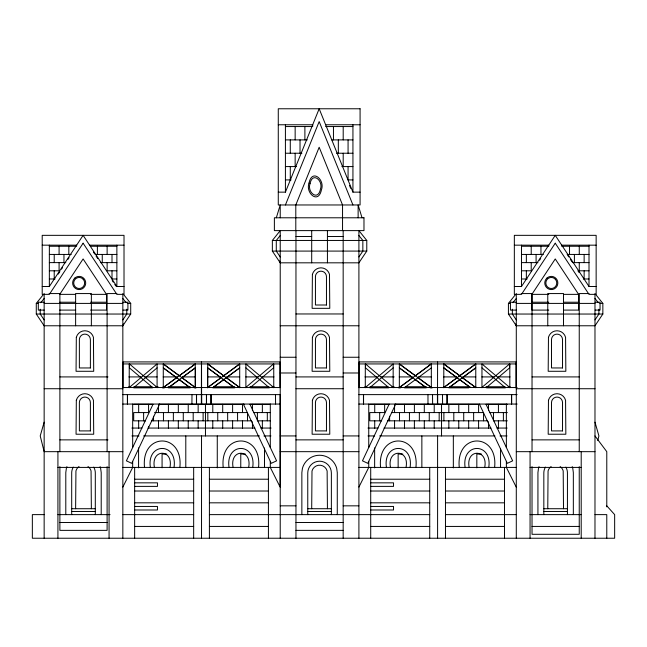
<?xml version="1.0" encoding="UTF-8"?>
<svg xmlns="http://www.w3.org/2000/svg" width="647" height="647" viewBox="0 0 647 647"><rect width="100%" height="100%" fill="white"/><g stroke="black" fill="none" stroke-linecap="round" stroke-linejoin="round"><path stroke-width="0.97" d="M597.755 440.567L598.912 435.932L594.981 422.167M44.15 422.167L40.219 435.932L44.15 451.671L122.841 451.671M276.326 217.788L280.224 204.97L280.224 217.788M43.551 294.328L36.281 303.403L36.281 314.038L44.15 325.773L122.841 325.773L123.448 323.969M278.275 192.143L285.416 192.143L319.173 108.769L352.938 192.143L360.08 192.143M285.416 204.97L319.173 121.596L352.938 204.97M153.04 404.238L126.4 460.826L131.745 463.341L159.663 404.011M389.106 404.238L362.474 460.826L367.811 463.341L395.738 404.011M122.841 487.086L132.675 467.409L132.675 461.351M358.907 487.086L368.75 467.409L368.75 461.351M58.262 274.077L59.88 271.627M61.497 269.168L62.581 267.534M67.984 259.35L69.059 257.708M539.574 260.167L540.657 258.525M548.777 310.091L531.874 310.091L531.874 294.361L555.247 258.946L578.62 294.361L578.62 310.091L563.699 310.091M122.841 319.909L126.78 314.038L126.78 309.209M122.841 325.773L130.71 314.038L130.71 303.403L123.448 294.328M358.907 256.956L362.846 251.085L362.846 240.458L358.907 235.54M358.907 538.231L358.907 230.615L366.776 240.458L366.776 251.085L358.907 262.819L280.224 262.819L272.355 251.085L272.355 240.458L280.224 230.615L280.224 538.231M594.981 319.909L598.912 314.038L598.912 309.209M595.58 294.328L602.85 303.403L602.85 314.038L594.981 325.773L516.29 325.773L508.421 314.038L508.421 303.403L515.683 294.328M40.777 302.707L44.15 298.485M280.224 235.54L276.285 240.458L276.285 251.085L280.224 256.956M512.917 302.707L516.29 298.485M129.23 387.545L157.084 363.938L157.084 387.731M133.872 387.545L157.084 367.868M245.69 387.545L273.544 363.938L273.544 367.868L250.332 387.545M365.296 387.545L393.158 363.938L393.158 387.731M369.938 387.545L393.158 367.868M481.756 387.545L509.618 363.938L509.618 367.868L486.398 387.545M176.906 377.508L163.279 387.545L195.257 363.938L195.257 387.731M195.337 363.938L179.308 375.737L163.279 363.938L163.279 387.731M195.257 367.868L168.608 387.545L179.955 379.199M182.389 377.411L195.337 367.868L195.337 387.731M207.719 387.545L239.705 363.938L239.705 387.731M207.638 387.545L221.266 377.508M222.867 376.328L239.705 363.938M224.315 379.199L212.984 387.545L239.705 367.868L225.94 378.002M412.171 378.099L399.345 387.545L431.323 363.938L431.323 387.731M431.412 363.938L415.374 375.737L399.345 363.938L399.345 387.731M404.674 387.545L431.412 367.868M443.705 387.545L457.332 377.508M458.933 376.328L475.771 363.938L475.771 387.731M443.793 387.545L475.771 363.938M449.05 387.545L460.389 379.199M462.007 378.002L475.771 367.868L449.123 387.545M278.275 124.774L312.695 124.774L312.695 126.553M325.659 124.774L360.08 124.774M285.416 126.553L311.717 126.553M325.659 126.553L352.938 126.553M285.416 139.898L307.293 139.898M331.862 139.898L352.938 139.898M285.416 153.234L301.89 153.234M336.464 153.234L352.938 153.234M285.416 166.578L296.488 166.578M341.867 166.578L352.938 166.578M285.416 179.915L291.085 179.915M352.938 179.915L348.07 179.915L348.07 166.578M295.962 236.519L311.7 236.519M327.431 236.519L343.169 236.519M272.355 240.458L366.776 240.458M42.209 245.164L76.629 245.164L76.629 246.248M89.593 245.164L124.014 245.164M514.341 245.164L548.761 245.164L548.761 246.248L521.482 246.248M561.725 245.164L596.146 245.164M49.35 246.248L75.65 246.248M90.564 246.248L116.872 246.248M561.725 246.248L589.005 246.248M272.355 251.085L366.776 251.085M49.35 254.433L71.227 254.433M94.996 254.433L116.872 254.433M521.482 254.433L543.359 254.433M567.128 254.433L589.005 254.433M49.35 262.617L65.824 262.617M100.398 262.617L116.872 262.617M521.482 262.617L537.956 262.617M572.53 262.617L589.005 262.617M49.35 270.802L59.087 270.802L59.087 262.617M116.872 270.802L107.127 270.802L107.127 262.617M521.482 270.802L531.219 270.802L531.219 262.617M589.005 270.802L577.933 270.802L579.016 272.444M49.35 278.986L55.019 278.986M116.872 278.986L112.004 278.986L112.004 270.802M521.482 278.986L527.151 278.986M583.335 278.986L589.005 278.986M42.209 286.492L49.35 286.492L83.107 235.338L116.872 286.492L124.014 286.492M514.341 286.492L521.482 286.492L555.247 235.338L589.005 286.492L596.146 286.492M49.075 293.568L59.888 293.568L59.888 451.671M116.937 293.568L107.103 293.568L107.103 451.671M521.207 293.568L532.028 293.568L532.028 451.671M589.077 293.568L579.243 293.568L579.243 451.671M75.65 294.361L59.734 294.361L83.107 258.946L106.48 294.361L106.48 310.091L90.572 310.091M90.572 294.361L106.48 294.361M531.874 294.361L548.777 294.361M563.699 294.361L578.62 294.361M44.15 302.222L38.31 302.222L38.31 310.091L44.15 310.091M59.734 302.222L75.65 302.222M90.572 302.222L106.48 302.222M123.035 302.222L127.904 302.222L127.904 310.091L123.035 310.091M516.29 302.222L510.443 302.222L510.443 310.091L516.29 310.091M531.874 302.222L548.777 302.222M563.699 302.222L578.62 302.222M595.175 302.222L600.044 302.222L600.044 310.091L595.175 310.091M36.281 303.403L38.254 303.403M44.15 303.403L122.841 303.403M127.758 303.403L130.71 303.403M508.421 303.403L510.386 303.403M516.29 303.403L578.256 303.403M579.243 303.403L594.981 303.403M599.898 303.403L602.85 303.403M59.734 310.091L75.65 310.091M295.962 313.965L343.169 313.965M36.281 314.038L130.71 314.038M508.421 314.038L602.85 314.038M280.224 325.773L358.907 325.773M280.224 357.249L295.962 357.249M343.169 357.249L358.907 357.249M123.035 363.938L279.941 363.938M359.101 363.938L516.015 363.938M280.224 372.987L295.962 372.987M343.169 372.987L358.907 372.987M59.888 376.918L107.992 376.918M128.89 376.918L140.981 376.918M145.009 376.918L157.1 376.918M163.149 376.918L177.254 376.918M182.292 376.918L195.394 376.918M207.485 376.918L220.578 376.918M226.628 376.918L239.722 376.918M245.771 376.918L257.862 376.918M261.889 376.918L273.98 376.918M295.962 376.918L343.169 376.918M364.957 376.918L377.047 376.918M381.075 376.918L394.177 376.918M399.215 376.918L412.317 376.918M418.358 376.918L431.46 376.918M443.551 376.918L456.645 376.918M462.694 376.918L475.796 376.918M481.837 376.918L493.928 376.918M497.964 376.918L510.054 376.918M532.028 376.918L579.243 376.918M128.745 386.736L130.767 386.736M133.792 386.736L151.964 386.736M156 386.736L158.022 386.736M163.068 386.736L165.09 386.736M168.115 386.736L190.323 386.736M193.356 386.736L195.37 386.736M207.485 386.736L209.507 386.736M213.542 386.736L234.74 386.736M237.772 386.736L239.786 386.736M249.888 386.736L269.063 386.736M272.096 386.736L274.11 386.736M364.811 386.736L366.833 386.736M369.858 386.736L388.03 386.736M392.066 386.736L394.088 386.736M399.134 386.736L401.156 386.736M405.192 386.736L426.389 386.736M443.551 386.736L445.573 386.736M449.608 386.736L469.803 386.736M473.839 386.736L475.86 386.736M485.954 386.736L505.129 386.736M508.162 386.736L510.184 386.736M122.938 387.545L280.046 387.545M359.004 387.545L517.123 387.545M133.703 387.828L152.538 387.828M162.454 387.828L164.435 387.828M168.406 387.828L190.218 387.828M194.181 387.828L196.162 387.828M212.782 387.828L234.594 387.828M250.462 387.828L269.298 387.828M369.769 387.828L388.604 387.828M398.52 387.828L400.509 387.828M404.472 387.828L426.284 387.828M430.247 387.828L432.236 387.828M448.848 387.828L468.679 387.828M486.528 387.828L505.364 387.828M44.15 388.726L122.841 388.726M295.962 388.726L343.169 388.726M516.29 388.726L594.981 388.726M122.841 394.621L280.135 394.621L280.135 487.086L270.3 467.409L270.3 461.351M358.907 394.621L517.123 394.621M122.841 404.06L280.135 404.06M358.907 404.06L517.123 404.06M133.703 404.326L152.538 404.326M158.491 404.326L244.509 404.326M250.462 404.326L270.292 404.326M369.769 404.326L389.599 404.326M394.557 404.326L478.594 404.326L478.594 412.584M486.528 404.326L507.353 404.326M154.52 412.584L247.486 412.584L247.486 420.833M253.438 412.584L270.292 412.584M391.581 412.584L483.552 412.584L483.552 420.833M489.504 412.584L507.353 412.584M145.599 420.833L133.703 420.833L133.703 412.584L148.575 412.584L148.575 404.326M151.552 420.833L251.448 420.833M270.292 420.833L257.401 420.833L257.401 412.584M381.665 420.833L369.769 420.833L369.769 412.584L384.642 412.584L384.642 404.326M387.618 420.833L487.523 420.833M507.353 420.833L493.467 420.833L493.467 412.584M131.907 428.063L141.984 428.063M147.928 428.063L254.934 428.063M260.887 428.063L271.085 428.063M367.981 428.063L378.058 428.063M383.995 428.063L491 428.063M496.953 428.063L507.151 428.063M131.907 435.932L138.968 435.932M143.602 435.932L259.463 435.932M263.911 435.932L270.964 435.932M280.224 435.932L295.962 435.932M343.169 435.932L358.907 435.932M367.981 435.932L374.645 435.932M379.668 435.932L494.939 435.932M499.977 435.932L507.03 435.932M59.888 439.871L107.992 439.871M295.962 439.871L343.169 439.871M532.028 439.871L579.243 439.871M280.224 451.671L358.907 451.671M516.29 451.671L594.981 451.671M166.724 454.057L162.073 454.057L162.073 467.83M245.415 454.057L240.765 454.057L240.765 467.83M402.79 454.057L398.14 454.057L398.14 467.83M481.481 454.057L476.831 454.057L476.831 467.83M57.923 467.409L109.068 467.409M122.841 467.409L280.135 467.409M358.907 467.409L516.209 467.409M530.063 467.409L581.208 467.409M134.649 479.217L193.663 479.217M209.402 479.217L268.416 479.217M370.715 479.217L429.729 479.217M445.468 479.217L504.482 479.217M134.649 482.84L157.464 482.84L157.464 486.382L134.649 486.382M370.715 482.84L393.53 482.84L393.53 486.382L370.715 486.382M134.649 491.016L193.663 491.016M209.402 491.016L268.416 491.016M370.715 491.016L429.729 491.016M445.468 491.016L504.482 491.016M134.649 502.824L193.663 502.824M209.402 502.824L268.416 502.824M370.715 502.824L429.729 502.824M445.468 502.824L504.482 502.824M280.224 505.841L295.962 505.841M343.169 505.841L358.907 505.841M134.649 506.447L157.464 506.447L157.464 509.99L134.649 509.99M370.715 506.447L393.53 506.447L393.53 509.99L370.715 509.99M71.696 508.72L95.303 508.72M307.762 508.72L331.369 508.72M543.828 508.72L567.435 508.72M71.696 511.478L95.303 511.478M307.762 511.478L331.369 511.478M543.828 511.478L567.435 511.478M44.384 514.624L32.35 514.624L32.35 538.231L614.65 538.231L614.65 514.624L606.781 505.841M57.923 514.624L110.055 514.624M122.841 514.624L193.663 514.624M209.402 514.624L429.729 514.624M445.468 514.624L516.29 514.624M530.063 514.624L581.208 514.624M594.981 514.624L606.781 514.624L606.781 538.231M59.888 522.493L107.103 522.493M295.962 522.493L343.169 522.493M134.649 526.432L193.663 526.432M209.402 526.432L268.416 526.432M370.715 526.432L429.729 526.432M445.468 526.432L504.482 526.432M532.028 526.432L579.243 526.432M295.962 530.362L343.169 530.362M443.705 363.938L460.543 376.328M462.144 377.508L474.971 386.955M443.705 367.868L457.469 378.002M459.087 379.199L470.426 387.545M417.784 377.508L431.412 387.545L399.345 363.938M412.301 377.411L399.345 367.868L425.993 387.545M414.727 379.199L426.066 387.545M207.638 363.938L224.469 376.328M226.078 377.508L238.897 386.955M220.595 377.411L207.638 367.868L207.638 387.731M223.021 379.199L234.36 387.545L207.719 367.868M182.519 378.099L195.337 387.545M177.043 378.002L163.279 367.868L189.927 387.545L178.661 379.199M475.771 387.545L443.793 363.938L443.793 387.731M443.793 367.868L470.442 387.545M239.705 387.545L207.719 363.938L207.719 387.731M163.279 363.938L195.257 387.545M509.82 387.545L481.958 363.938L481.958 387.731M481.958 367.868L505.178 387.545M393.36 387.545L365.498 363.938L365.498 367.868L388.718 387.545M273.754 387.545L245.892 363.938L245.892 387.731M245.892 367.868L269.112 387.545M157.294 387.545L129.432 363.938L129.432 367.868L152.652 387.545M594.981 298.485L598.354 302.707M122.841 298.485L126.214 302.707M594.981 435.932L606.781 451.671L606.781 506.844M516.29 319.909L512.351 314.038L512.351 309.209M44.15 319.909L40.219 314.038L40.219 309.209M567.67 255.258L568.745 256.891M570.371 259.35L571.988 261.8M93.37 251.982L94.454 253.616M96.071 256.075L97.697 258.525M112.23 280.547L113.257 282.116M114.81 284.454L115.837 286.014M516.209 487.086L506.366 467.409L506.366 461.351M486.01 404.238L512.642 460.826L507.305 463.341L479.378 404.011M249.944 404.238L276.576 460.826L271.239 463.341L243.312 404.011M349.534 185.519L350.666 188.317M515.683 323.969L516.29 325.773M279.617 261.016L280.224 262.819M362.029 217.788L358.131 204.97L358.131 217.788M594.981 293.568L594.981 538.231M589.005 245.164L589.005 286.492M584.136 254.433L584.136 262.617M584.136 270.802L584.136 278.986M581.208 451.671L581.208 538.231M579.267 246.248L579.267 254.433M579.267 262.617L579.267 270.802M579.243 466.665L579.243 534.301L532.028 534.301L532.028 466.665M574.399 254.433L574.399 262.617M573.339 514.624L573.339 472.625L572.781 468.42A17.752 17.752 0 0 0 572.207 466.649M569.53 246.248L569.53 254.433M567.435 514.624L567.435 473.014A11.8 11.8 0 0 0 565.858 467.11M563.505 325.773L563.505 293.568L547.766 293.568L547.766 325.773M563.505 508.72L563.197 470.984A7.837 7.837 0 0 0 560.124 466.592M547.766 508.72L548.066 470.984A7.837 7.837 0 0 1 551.139 466.592M543.828 514.624L543.828 473.014A11.8 11.8 0 0 1 545.413 467.11M540.957 246.248L540.957 254.433M537.932 514.624L537.932 472.625L538.482 468.42A17.752 17.752 0 0 1 539.056 466.649M536.088 254.433L536.088 262.617M531.219 246.248L531.219 254.433M530.063 451.671L530.063 538.231M526.351 254.433L526.351 262.617M526.351 270.802L526.351 278.986M521.482 245.164L521.482 286.621M516.29 293.568L516.29 538.231M516.015 387.731L516.015 361.916L359.101 361.916L359.101 387.731M511.648 394.621L511.648 404.06M511.551 394.621L511.551 404.06M509.82 363.938L509.82 387.731M506.366 404.06L506.366 447.489M504.482 467.409L504.482 538.231M503.382 412.584L503.382 420.833M500.552 449.05L500.552 467.207M498.425 404.326L498.425 412.584M498.425 420.833L498.425 428.233M494.648 467.174C498.101 432.269 455.787 432.269 459.241 467.174M488.744 467.611C492.731 442.071 461.157 442.071 465.144 467.611M488.509 404.326L488.509 410.748M488.509 421.755L488.509 428.233M484.813 466.956C487.967 448.678 465.921 448.678 469.075 466.956M478.594 420.833L478.594 428.233M473.636 412.584L473.636 420.833M468.679 404.326L468.679 412.584M468.679 420.833L468.679 428.233M463.721 412.584L463.721 420.833M458.763 404.326L458.763 412.584M458.763 420.833L458.763 428.233M453.806 412.584L453.806 420.833M453.337 435.932L453.337 467.902M448.848 404.326L448.848 412.584M448.848 420.833L448.848 428.233M447.142 394.621L447.142 404.06M447.053 394.621L447.053 404.06M445.468 467.409L445.468 538.231M443.891 412.584L443.891 420.833M442.491 394.621L442.588 404.06M441.537 404.326L441.537 435.932M439.176 412.584L439.176 420.833M437.679 394.621L437.679 404.06M437.598 361.916L437.518 394.621M437.598 435.932L437.598 467.207M437.598 467.409L437.598 538.231M437.429 394.621L437.429 404.06M434.218 404.326L434.218 412.584M434.218 420.833L434.218 428.233M432.528 394.621L432.625 404.06M429.729 467.409L429.729 538.231M429.26 412.584L429.26 420.833M427.974 394.621L427.974 404.06M424.303 404.326L424.303 412.584M424.303 420.833L424.303 428.233M421.86 435.932L421.86 467.207M419.345 412.584L419.345 420.833M415.956 467.174C419.41 432.269 377.104 432.269 380.549 467.174M414.387 404.326L414.387 412.584M414.387 420.833L414.387 428.233M410.061 467.611C414.04 442.071 382.474 442.071 386.453 467.611M409.43 412.584L409.43 420.833M406.122 466.956C409.276 448.678 387.238 448.678 390.384 466.956M404.472 404.326L404.472 412.584M404.472 420.833L404.472 428.233M399.514 412.584L399.514 420.833M394.557 405.248L394.557 412.584M394.557 420.833L394.557 428.233M389.599 416.247L389.599 420.833M379.684 412.584L379.684 420.833M374.726 404.326L374.726 412.584M374.726 420.833L374.726 428.233M374.645 447.926L374.645 467.902M370.715 467.409L370.715 538.231M368.75 404.06L368.75 447.489M365.296 363.938L365.296 387.731M363.565 394.621L363.565 404.06M363.46 394.621L363.46 404.06M352.938 124.774L352.938 192.143M348.07 139.898L348.07 153.234M343.201 126.553L343.201 139.898M343.201 153.234L343.201 166.578M343.169 230.615L343.169 538.231M342.546 230.615L342.546 204.97L319.173 147.249L295.8 204.97L295.8 230.615M338.332 139.898L338.332 153.234M337.273 514.624L337.273 472.625L336.715 468.42A17.752 17.752 0 0 0 302.416 468.42L301.858 472.625L301.858 514.624M333.456 126.553L333.456 139.898M331.369 514.624L331.369 473.014A11.8 11.8 0 0 0 319.569 461.206A11.8 11.8 0 0 0 307.762 473.014L307.762 514.624M327.431 230.615L327.431 262.819M327.431 508.72L327.131 470.984A7.837 7.837 0 0 0 312 470.984L311.7 508.72M311.7 230.615L311.7 262.819M304.891 126.553L304.891 139.898M300.022 139.898L300.022 153.234M295.962 230.615L295.962 538.231M295.153 126.553L295.153 139.898M295.153 153.234L295.153 166.578M290.285 139.898L290.285 153.234M290.285 166.578L290.285 179.915M285.416 124.774L285.416 192.143M279.941 387.731L279.941 361.916L123.035 361.916L123.035 387.731M275.485 394.621L275.582 404.06M273.754 363.938L273.754 387.731M270.3 404.06L270.3 447.489M268.416 467.409L268.416 538.231M267.316 412.584L267.316 420.833M264.486 448.039L264.486 467.207M262.358 404.326L262.358 412.584M262.358 420.833L262.358 428.233M258.582 467.174C262.035 432.269 219.721 432.269 223.175 467.174M252.678 467.611C256.657 442.071 225.091 442.071 229.07 467.611M252.443 404.326L252.443 410.748M252.443 421.755L252.443 428.233M248.747 466.956C251.893 448.678 229.855 448.678 233.009 466.956M242.528 404.326L242.528 412.584M242.528 420.833L242.528 428.233M237.57 412.584L237.57 420.833M232.613 404.326L232.613 412.584M232.613 420.833L232.613 428.233M227.655 412.584L227.655 420.833M222.697 404.326L222.697 412.584M222.697 420.833L222.697 428.233M217.74 412.584L217.74 420.833M217.271 435.932L217.271 467.902M212.782 404.326L212.782 412.584M212.782 420.833L212.782 428.233M211.076 394.621L211.076 404.06M210.979 394.621L210.979 404.06M209.402 467.409L209.402 538.231M207.824 412.584L207.824 420.833M206.522 394.621L206.522 404.06M206.425 394.621L206.425 404.06M205.463 404.326L205.463 435.932M203.109 412.584L203.109 420.833M201.613 394.621L201.613 404.06L201.532 361.916M201.532 435.932L201.532 467.207M201.532 467.409L201.532 538.231M201.452 361.916L201.363 404.06M198.152 404.326L198.152 412.584M198.152 420.833L198.152 428.233M196.551 394.621L196.551 404.06M196.462 394.621L196.462 404.06M193.663 467.409L193.663 538.231M193.194 412.584L193.194 420.833M191.997 394.621L191.908 404.06M188.237 404.326L188.237 412.584M188.237 420.833L188.237 428.233M185.794 435.932L185.794 467.207M183.279 412.584L183.279 420.833M179.89 467.174C183.344 432.269 141.03 432.269 144.483 467.174M178.321 404.326L178.321 412.584M178.321 420.833L178.321 428.233M173.994 467.611C177.974 442.071 146.4 442.071 150.387 467.611M173.364 412.584L173.364 420.833M170.056 466.956C173.21 448.678 151.163 448.678 154.318 466.956M168.406 404.326L168.406 412.584M168.406 420.833L168.406 428.233M163.448 412.584L163.448 420.833M158.491 405.248L158.491 412.584M158.491 420.833L158.491 428.233M153.533 416.247L153.533 420.833M148.575 426.381L148.575 428.233M143.618 412.584L143.618 420.833M138.66 404.326L138.66 412.584M138.66 420.833L138.66 428.233M138.579 447.926L138.579 467.902M134.649 467.409L134.649 538.231M132.675 404.06L132.675 447.489M129.23 363.938L129.23 387.731M127.499 394.621L127.499 404.06M127.394 394.621L127.394 404.06M122.841 293.568L122.841 538.231M116.872 245.164L116.872 286.621M112.004 254.433L112.004 262.617M109.068 451.671L109.068 538.231M107.127 246.248L107.127 254.433M107.103 466.665L107.103 530.362L59.888 530.362L59.888 466.665M102.258 254.433L102.258 262.617M101.207 514.624L101.207 472.625L100.649 468.42A17.752 17.752 0 0 0 100.075 466.649M97.39 246.248L97.39 254.433M95.303 514.624L95.303 473.014A11.8 11.8 0 0 0 93.718 467.11M91.364 325.773L91.364 293.568L75.626 293.568L75.626 325.773M91.364 508.72L91.065 470.984A7.837 7.837 0 0 0 87.992 466.592M75.626 508.72L75.934 470.984A7.837 7.837 0 0 1 79.007 466.592M71.696 514.624L71.696 473.014A11.8 11.8 0 0 1 73.273 467.11M68.825 246.248L68.825 254.433M65.792 514.624L65.792 472.625L66.35 468.42A17.752 17.752 0 0 1 66.924 466.649M63.956 254.433L63.956 262.617M59.087 246.248L59.087 254.433M57.923 451.671L57.923 538.231M54.219 254.433L54.219 262.617M54.219 270.802L54.219 278.986M49.35 245.164L49.35 286.621M44.15 293.568L44.15 538.231M309.023 183.101C305.247 193.121 318.502 204.678 321.454 189.749C325.223 179.729 311.967 168.18 309.023 183.101M310.05 183.651C306.896 192.013 317.96 201.662 320.427 189.199C323.573 180.837 312.509 171.196 310.05 183.651M76.322 337.338L76.055 371.281L93.71 371.281L93.435 337.338A8.856 8.856 0 0 0 76.322 337.338M76.322 400.291L76.055 434.226L93.71 434.226L93.435 400.291A8.856 8.856 0 0 0 76.322 400.291M312.396 274.385L312.121 308.328L329.776 308.328L329.501 274.385A8.856 8.856 0 0 0 312.396 274.385M312.396 337.338L312.121 371.281L329.776 371.281L329.501 337.338A8.856 8.856 0 0 0 312.396 337.338M312.396 400.291L312.121 434.226L329.776 434.226L329.501 400.291A8.856 8.856 0 0 0 312.396 400.291M548.462 337.338L548.187 371.281L565.842 371.281L565.575 337.338A8.856 8.856 0 0 0 548.462 337.338M548.462 400.291L548.187 434.226L565.842 434.226L565.575 400.291A8.856 8.856 0 0 0 548.462 400.291M83.107 243.207L49.35 294.361L42.209 294.361L42.209 235.338L124.014 235.338L124.014 294.361L116.872 294.361L83.107 243.207M555.247 243.207L521.482 294.361L514.341 294.361L514.341 235.338L596.146 235.338L596.146 294.361L589.005 294.361L555.247 243.207M74.801 278.081L73.693 279.391A6.648 6.648 0 0 0 74.316 287.397L75.61 288.513A6.486 6.486 0 0 0 83.544 287.891L84.652 286.581A6.648 6.648 0 0 0 84.029 278.566L82.727 277.45A6.486 6.486 0 0 0 74.801 278.081M546.933 278.081L545.825 279.391A6.648 6.648 0 0 0 546.448 287.397L547.742 288.513A6.486 6.486 0 0 0 555.676 287.891L556.784 286.581A6.648 6.648 0 0 0 556.161 278.566L554.859 277.45A6.486 6.486 0 0 0 546.933 278.081M360.08 108.769L278.275 108.769L278.275 204.97L360.08 204.97L360.08 108.769M363.978 217.788L274.377 217.788L274.377 230.615L363.978 230.615L363.978 217.788M326.46 305.004L315.437 305.004L315.437 276.681A5.508 5.508 0 0 1 320.952 271.174A5.508 5.508 0 0 1 326.46 276.681L326.46 305.004M90.386 367.957L79.371 367.957L79.371 339.626A5.508 5.508 0 0 1 84.878 334.119A5.508 5.508 0 0 1 90.386 339.626L90.386 367.957M326.46 367.957L315.437 367.957L315.437 339.626A5.508 5.508 0 0 1 320.952 334.119A5.508 5.508 0 0 1 326.46 339.626L326.46 367.957M562.526 367.957L551.511 367.957L551.511 339.626A5.508 5.508 0 0 1 557.018 334.119A5.508 5.508 0 0 1 562.526 339.626L562.526 367.957M90.386 430.91L79.371 430.91L79.371 402.58A5.508 5.508 0 0 1 84.878 397.072A5.508 5.508 0 0 1 90.386 402.58L90.386 430.91M326.46 430.91L315.437 430.91L315.437 402.58A5.508 5.508 0 0 1 320.952 397.072A5.508 5.508 0 0 1 326.46 402.58L326.46 430.91M562.526 430.91L551.511 430.91L551.511 402.58A5.508 5.508 0 0 1 557.018 397.072A5.508 5.508 0 0 1 562.526 402.58L562.526 430.91M555.361 279.294L554.277 278.364A5.419 5.419 0 0 0 547.653 278.889A5.54 5.54 0 0 0 547.257 286.67L548.332 287.6A5.419 5.419 0 0 0 554.956 287.074A5.54 5.54 0 0 0 555.352 279.302M83.22 279.294L82.137 278.364A5.419 5.419 0 0 0 75.521 278.889A5.54 5.54 0 0 0 75.117 286.67L76.2 287.6A5.419 5.419 0 0 0 82.816 287.074A5.54 5.54 0 0 0 83.22 279.302"/></g></svg>
